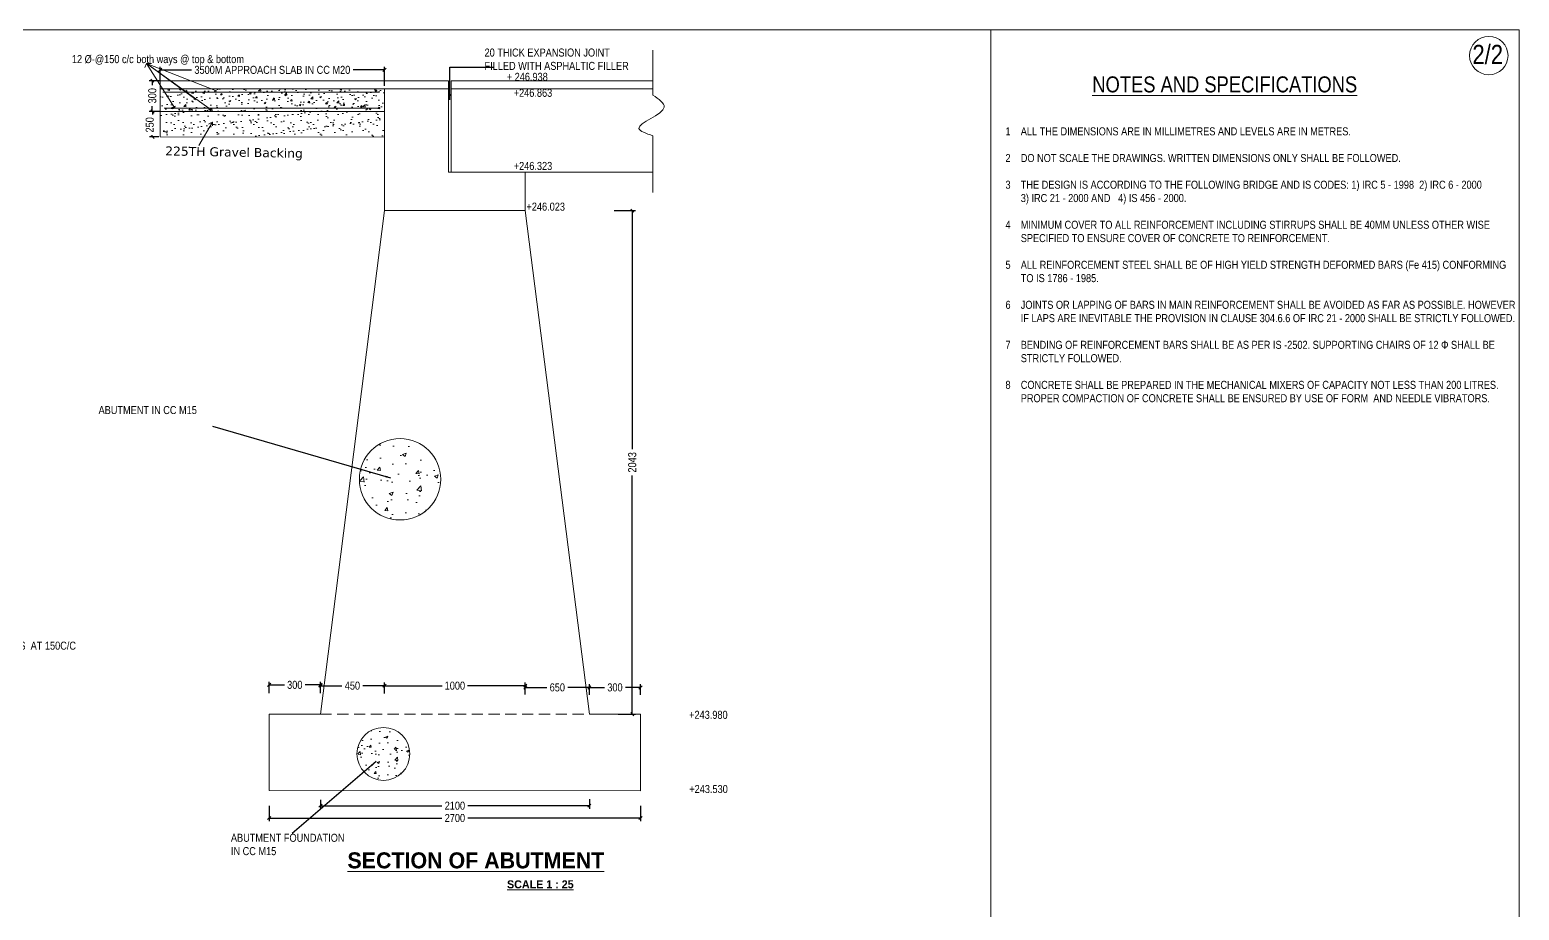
# Model space of a CAD drawing. Header units: millimetres. Extents: x 661061 to 1163463, y -603300 to -1950.
# Drawn here: x 1116943 to 1163463, y -29450 to -1950 of the extents above; entities that cross this region are included whole.
import ezdxf
from ezdxf.enums import TextEntityAlignment as Align

# ---------------------------------------------------------------- set-up
doc = ezdxf.new("R2010")
doc.units = ezdxf.units.MM
doc.linetypes.add('DASHED', pattern=[0.75, 0.5, -0.25])
doc.layers.add('abutment', color=7, linetype='Continuous')
doc.layers.add('canal', color=7, linetype='Continuous')
doc.styles.add('ARIAL NARROW', font='ARIALN.TTF')
doc.styles.add('arn', font='ARIALN.TTF')
doc.styles.add('CITYBLUEPR', font='cityb___.ttf')
doc.styles.add('VERDANA', font='verdana.ttf')
doc.dimstyles.new('STANDARD$0', dxfattribs={"dimscale": 88.888889, "dimtxt": 0.02, "dimasz": 0.02, "dimexe": 0.05, "dimexo": 0.1, "dimgap": 0.002, "dimtad": 2, "dimdec": 0, "dimzin": 1, "dimdsep": 46, "dimtxsty": 'Standard', "dimcen": 0.09, "dimadec": 0, "dimazin": 0, "dimtfac": 1, "dimtdec": 4, "dimtofl": 0, "dimtmove": 0, "dimatfit": 3, "dimfxl": 1, "dimtolj": 1, "dimtzin": 1, "dimarcsym": 0})
doc.dimstyles.new('STANDARD$7', dxfattribs={"dimtxt": 2, "dimasz": 2, "dimexe": 1.25, "dimexo": 0.625, "dimtad": 1, "dimdec": 0, "dimlfac": 0.5, "dimdsep": 46, "dimtxsty": 'Standard', "dimcen": 2.5, "dimadec": 0, "dimazin": 0, "dimtfac": 1, "dimtdec": 0, "dimtmove": 0, "dimatfit": 3, "dimfxl": 1, "dimtolj": 1, "dimtzin": 0, "dimarcsym": 0})

# ---------------------------------------------------------------- blocks, each defined once
blk = doc.blocks.new('_Oblique')
at = {"color": 0, "linetype": 'ByBlock', "lineweight": -2}
blk.add_line((-0.5, -0.5), (0.5, 0.5), dxfattribs=at)
blk = doc.blocks.new('*D198')
at = {"layer": 'canal', "color": 0, "linetype": 'Continuous', "lineweight": -2, "transparency": 16777216}
for p, q in [((1134420, -22719), (1134420, -22392)), ((1134420, -22492), (1134894, -22492)), ((1136020, -22492), (1135546, -22492)), ((1136020, -22719), (1136020, -22392))]:
    blk.add_line(p, q, dxfattribs=at)
at = {"layer": 'Defpoints', "color": 0, "linetype": 'Continuous', "lineweight": 9, "transparency": 16777216}
for p in [(1136020, -22492), (1134420, -22819), (1136020, -22819)]:
    blk.add_point(p, dxfattribs=at)
at = {"layer": 'canal', "color": 0, "linetype": 'Continuous', "lineweight": -2, "transparency": 16777216, "xscale": 100, "yscale": 100, "zscale": 100, "rotation": 180}
blk.add_blockref('_Oblique', (1134420, -22492), dxfattribs=at)
at = {"layer": 'canal', "color": 0, "linetype": 'Continuous', "lineweight": -2, "transparency": 16777216, "xscale": 100, "yscale": 100, "zscale": 100}
blk.add_blockref('_Oblique', (1136020, -22492), dxfattribs=at)
at = {"layer": 'canal', "color": 0, "linetype": 'Continuous', "lineweight": 9, "transparency": 16777216, "insert": (1135220, -22492), "char_height": 250, "attachment_point": 5, "style": 'ARIAL NARROW'}
blk.add_mtext('\\A1;300', dxfattribs=at)
blk = doc.blocks.new('*D199')
at = {"layer": 'canal', "color": 0, "linetype": 'Continuous', "lineweight": -2, "transparency": 16777216}
for p, q in [((1124420, -22670), (1124420, -22312)), ((1126020, -22670), (1126020, -22312)), ((1124420, -22412), (1124894, -22412)), ((1126020, -22412), (1125546, -22412))]:
    blk.add_line(p, q, dxfattribs=at)
at = {"layer": 'Defpoints', "color": 0, "linetype": 'Continuous', "lineweight": 9, "transparency": 16777216}
for p in [(1124420, -22412), (1124420, -22770), (1126020, -22770)]:
    blk.add_point(p, dxfattribs=at)
at = {"layer": 'canal', "color": 0, "linetype": 'Continuous', "lineweight": -2, "transparency": 16777216, "xscale": 100, "yscale": 100, "zscale": 100, "rotation": 180}
blk.add_blockref('_Oblique', (1124420, -22412), dxfattribs=at)
at = {"layer": 'canal', "color": 0, "linetype": 'Continuous', "lineweight": -2, "transparency": 16777216, "xscale": 100, "yscale": 100, "zscale": 100}
blk.add_blockref('_Oblique', (1126020, -22412), dxfattribs=at)
at = {"layer": 'canal', "color": 0, "linetype": 'Continuous', "lineweight": 9, "transparency": 16777216, "insert": (1125220, -22412), "char_height": 250, "attachment_point": 5, "style": 'ARIAL NARROW'}
blk.add_mtext('\\A1;300', dxfattribs=at)
blk = doc.blocks.new('*D215')
at = {"layer": 'canal', "color": 0, "linetype": 'Continuous', "lineweight": -2, "transparency": 16777216}
for p, q in [((1121018, -3569), (1121018, -3103)), ((1121018, -3203), (1121997, -3203)), ((1128020, -3203), (1127041, -3203)), ((1128020, -3698), (1128020, -3103))]:
    blk.add_line(p, q, dxfattribs=at)
at = {"layer": 'Defpoints', "color": 0, "linetype": 'Continuous', "lineweight": 9, "transparency": 16777216}
for p in [(1121018, -3203), (1121018, -3669), (1128020, -3798)]:
    blk.add_point(p, dxfattribs=at)
at = {"layer": 'canal', "color": 0, "linetype": 'Continuous', "lineweight": -2, "transparency": 16777216, "xscale": 100, "yscale": 100, "zscale": 100, "rotation": 180}
blk.add_blockref('_Oblique', (1121018, -3203), dxfattribs=at)
at = {"layer": 'canal', "color": 0, "linetype": 'Continuous', "lineweight": -2, "transparency": 16777216, "xscale": 100, "yscale": 100, "zscale": 100}
blk.add_blockref('_Oblique', (1128020, -3203), dxfattribs=at)
at = {"layer": 'canal', "color": 0, "linetype": 'Continuous', "lineweight": 9, "transparency": 16777216, "insert": (1124519, -3203), "char_height": 250, "attachment_point": 5, "style": 'ARIAL NARROW'}
blk.add_mtext('\\A1;3500M APPROACH SLAB IN CC M20', dxfattribs=at)
blk = doc.blocks.new('*D201')
at = {"layer": 'canal', "color": 0, "linetype": 'Continuous', "lineweight": -2, "transparency": 16777216}
for p, q in [((1128020, -22681), (1128020, -22337)), ((1128020, -22437), (1129824, -22437)), ((1132420, -22437), (1130616, -22437)), ((1132420, -22681), (1132420, -22337))]:
    blk.add_line(p, q, dxfattribs=at)
at = {"layer": 'Defpoints', "color": 0, "linetype": 'Continuous', "lineweight": 9, "transparency": 16777216}
for p in [(1128020, -22781), (1132420, -22437), (1132420, -22781)]:
    blk.add_point(p, dxfattribs=at)
at = {"layer": 'canal', "color": 0, "linetype": 'Continuous', "lineweight": -2, "transparency": 16777216, "xscale": 100, "yscale": 100, "zscale": 100, "rotation": 180}
blk.add_blockref('_Oblique', (1128020, -22437), dxfattribs=at)
at = {"layer": 'canal', "color": 0, "linetype": 'Continuous', "lineweight": -2, "transparency": 16777216, "xscale": 100, "yscale": 100, "zscale": 100}
blk.add_blockref('_Oblique', (1132420, -22437), dxfattribs=at)
at = {"layer": 'canal', "color": 0, "linetype": 'Continuous', "lineweight": 9, "transparency": 16777216, "insert": (1130220, -22437), "char_height": 250, "attachment_point": 5, "style": 'ARIAL NARROW'}
blk.add_mtext('\\A1;1000', dxfattribs=at)
blk = doc.blocks.new('*D202')
at = {"layer": 'canal', "color": 0, "linetype": 'Continuous', "lineweight": -2, "transparency": 16777216}
for p, q in [((1135198, -7598), (1135861, -7598)), ((1135761, -7598), (1135761, -15054)), ((1135761, -23326), (1135761, -15870)), ((1135320, -23326), (1135861, -23326))]:
    blk.add_line(p, q, dxfattribs=at)
at = {"layer": 'Defpoints', "color": 0, "linetype": 'Continuous', "lineweight": 9, "transparency": 16777216}
for p in [(1135098, -7598), (1135220, -23326), (1135761, -23326)]:
    blk.add_point(p, dxfattribs=at)
at = {"layer": 'canal', "color": 0, "linetype": 'Continuous', "lineweight": -2, "transparency": 16777216, "xscale": 100, "yscale": 100, "zscale": 100}
for p, rotation in [((1135761, -7598), 90), ((1135761, -23326), 270)]:
    blk.add_blockref('_Oblique', p, dxfattribs=dict(at, rotation=rotation))
at = {"layer": 'canal', "color": 0, "linetype": 'Continuous', "lineweight": 9, "transparency": 16777216, "insert": (1135761, -15462), "char_height": 250, "attachment_point": 5, "rotation": 90, "style": 'ARIAL NARROW'}
blk.add_mtext('\\A1;2043', dxfattribs=at)
blk = doc.blocks.new('*D205')
at = {"layer": 'canal', "color": 0, "linetype": 'Continuous', "lineweight": -2, "transparency": 16777216}
for p, q in [((1132420, -22709), (1132420, -22392)), ((1132420, -22492), (1133093, -22492)), ((1134420, -22492), (1133747, -22492)), ((1134420, -22709), (1134420, -22392))]:
    blk.add_line(p, q, dxfattribs=at)
at = {"layer": 'Defpoints', "color": 0, "linetype": 'Continuous', "lineweight": 9, "transparency": 16777216}
for p in [(1134420, -22492), (1132420, -22809), (1134420, -22809)]:
    blk.add_point(p, dxfattribs=at)
at = {"layer": 'canal', "color": 0, "linetype": 'Continuous', "lineweight": -2, "transparency": 16777216, "xscale": 100, "yscale": 100, "zscale": 100, "rotation": 180}
blk.add_blockref('_Oblique', (1132420, -22492), dxfattribs=at)
at = {"layer": 'canal', "color": 0, "linetype": 'Continuous', "lineweight": -2, "transparency": 16777216, "xscale": 100, "yscale": 100, "zscale": 100}
blk.add_blockref('_Oblique', (1134420, -22492), dxfattribs=at)
at = {"layer": 'canal', "color": 0, "linetype": 'Continuous', "lineweight": 9, "transparency": 16777216, "insert": (1133420, -22492), "char_height": 250, "attachment_point": 5, "style": 'ARIAL NARROW'}
blk.add_mtext('\\A1;650', dxfattribs=at)
blk = doc.blocks.new('*D206')
at = {"layer": 'canal', "color": 0, "linetype": 'Continuous', "lineweight": -2, "transparency": 16777216}
for p, q in [((1126020, -22570), (1126020, -22337)), ((1126020, -22437), (1126690, -22437)), ((1128020, -22437), (1127350, -22437)), ((1128020, -22681), (1128020, -22337))]:
    blk.add_line(p, q, dxfattribs=at)
at = {"layer": 'Defpoints', "color": 0, "linetype": 'Continuous', "lineweight": 9, "transparency": 16777216}
for p in [(1126020, -22670), (1128020, -22437), (1128020, -22781)]:
    blk.add_point(p, dxfattribs=at)
at = {"layer": 'canal', "color": 0, "linetype": 'Continuous', "lineweight": -2, "transparency": 16777216, "xscale": 100, "yscale": 100, "zscale": 100, "rotation": 180}
blk.add_blockref('_Oblique', (1126020, -22437), dxfattribs=at)
at = {"layer": 'canal', "color": 0, "linetype": 'Continuous', "lineweight": -2, "transparency": 16777216, "xscale": 100, "yscale": 100, "zscale": 100}
blk.add_blockref('_Oblique', (1128020, -22437), dxfattribs=at)
at = {"layer": 'canal', "color": 0, "linetype": 'Continuous', "lineweight": 9, "transparency": 16777216, "insert": (1127020, -22437), "char_height": 250, "attachment_point": 5, "style": 'ARIAL NARROW'}
blk.add_mtext('\\A1;450', dxfattribs=at)
blk = doc.blocks.new('*D207')
at = {"layer": 'canal', "color": 0, "linetype": 'Continuous', "lineweight": -2, "transparency": 16777216}
for p, q in [((1126020, -26000), (1126020, -26286)), ((1134420, -25981), (1134420, -26286)), ((1126020, -26186), (1129813, -26186)), ((1134420, -26186), (1130628, -26186))]:
    blk.add_line(p, q, dxfattribs=at)
at = {"layer": 'Defpoints', "color": 0, "linetype": 'Continuous', "lineweight": 9, "transparency": 16777216}
for p in [(1126020, -25900), (1134420, -25881), (1134420, -26186)]:
    blk.add_point(p, dxfattribs=at)
at = {"layer": 'canal', "color": 0, "linetype": 'Continuous', "lineweight": -2, "transparency": 16777216, "xscale": 100, "yscale": 100, "zscale": 100, "rotation": 180}
blk.add_blockref('_Oblique', (1126020, -26186), dxfattribs=at)
at = {"layer": 'canal', "color": 0, "linetype": 'Continuous', "lineweight": -2, "transparency": 16777216, "xscale": 100, "yscale": 100, "zscale": 100}
blk.add_blockref('_Oblique', (1134420, -26186), dxfattribs=at)
at = {"layer": 'canal', "color": 0, "linetype": 'Continuous', "lineweight": 9, "transparency": 16777216, "insert": (1130220, -26186), "char_height": 250, "attachment_point": 5, "style": 'ARIAL NARROW'}
blk.add_mtext('\\A1;2100', dxfattribs=at)
blk = doc.blocks.new('*D208')
at = {"layer": 'canal', "color": 0, "linetype": 'Continuous', "lineweight": -2, "transparency": 16777216}
for p, q in [((1124420, -26187), (1124420, -26671)), ((1136020, -26187), (1136020, -26671)), ((1124420, -26571), (1129813, -26571)), ((1136020, -26571), (1130628, -26571))]:
    blk.add_line(p, q, dxfattribs=at)
at = {"layer": 'Defpoints', "color": 0, "linetype": 'Continuous', "lineweight": 9, "transparency": 16777216}
for p in [(1124420, -26087), (1136020, -26087), (1136020, -26571)]:
    blk.add_point(p, dxfattribs=at)
at = {"layer": 'canal', "color": 0, "linetype": 'Continuous', "lineweight": -2, "transparency": 16777216, "xscale": 100, "yscale": 100, "zscale": 100, "rotation": 180}
blk.add_blockref('_Oblique', (1124420, -26571), dxfattribs=at)
at = {"layer": 'canal', "color": 0, "linetype": 'Continuous', "lineweight": -2, "transparency": 16777216, "xscale": 100, "yscale": 100, "zscale": 100}
blk.add_blockref('_Oblique', (1136020, -26571), dxfattribs=at)
at = {"layer": 'canal', "color": 0, "linetype": 'Continuous', "lineweight": 9, "transparency": 16777216, "insert": (1130220, -26571), "char_height": 250, "attachment_point": 5, "style": 'ARIAL NARROW'}
blk.add_mtext('\\A1;2700', dxfattribs=at)
blk = doc.blocks.new('*D230')
at = {"layer": 'canal', "color": 0, "linetype": 'Continuous', "lineweight": -2, "transparency": 16777216}
for p, q in [((1121018, -4500), (1120680, -4500)), ((1120780, -4500), (1120780, -4592)), ((1120970, -5298), (1120680, -5298)), ((1120780, -5298), (1120780, -5248))]:
    blk.add_line(p, q, dxfattribs=at)
at = {"layer": 'Defpoints', "color": 0, "linetype": 'Continuous', "lineweight": 9, "transparency": 16777216}
for p in [(1121118, -4500), (1120780, -5298), (1121070, -5298)]:
    blk.add_point(p, dxfattribs=at)
at = {"layer": 'canal', "color": 0, "linetype": 'Continuous', "lineweight": -2, "transparency": 16777216, "xscale": 100, "yscale": 100, "zscale": 100}
for p, rotation in [((1120780, -4500), 90), ((1120780, -5298), 270)]:
    blk.add_blockref('_Oblique', p, dxfattribs=dict(at, rotation=rotation))
at = {"layer": 'canal', "color": 0, "linetype": 'Continuous', "lineweight": 9, "transparency": 16777216, "insert": (1120690, -4920), "char_height": 250, "attachment_point": 5, "rotation": 90, "style": 'ARIAL NARROW'}
blk.add_mtext('\\A1;250', dxfattribs=at)
blk = doc.blocks.new('*D231')
at = {"layer": 'canal', "color": 0, "linetype": 'Continuous', "lineweight": -2, "transparency": 16777216}
for p, q in [((1121008, -3540), (1120670, -3540)), ((1120770, -3540), (1120770, -3684)), ((1120950, -4498), (1120670, -4498)), ((1120770, -4498), (1120770, -4336))]:
    blk.add_line(p, q, dxfattribs=at)
at = {"layer": 'Defpoints', "color": 0, "linetype": 'Continuous', "lineweight": 9, "transparency": 16777216}
for p in [(1121108, -3540), (1120770, -4498), (1121050, -4498)]:
    blk.add_point(p, dxfattribs=at)
at = {"layer": 'canal', "color": 0, "linetype": 'Continuous', "lineweight": -2, "transparency": 16777216, "xscale": 100, "yscale": 100, "zscale": 100}
for p, rotation in [((1120770, -3540), 90), ((1120770, -4498), 270)]:
    blk.add_blockref('_Oblique', p, dxfattribs=dict(at, rotation=rotation))
at = {"layer": 'canal', "color": 0, "linetype": 'Continuous', "lineweight": 9, "transparency": 16777216, "insert": (1120770, -4010), "char_height": 250, "attachment_point": 5, "rotation": 90, "style": 'ARIAL NARROW'}
blk.add_mtext('\\A1;300', dxfattribs=at)

msp = doc.modelspace()

# ---------------------------------------------------------------- hatches: boundary and pattern name
at = {"layer": 'abutment', "linetype": 'ByBlock', "lineweight": 9}
h = msp.add_hatch(dxfattribs=at)
h.set_pattern_fill('AR-CONC', color=0, scale=3, style=0)
h.set_pattern_definition([(50, (979322.6, -963053.9), (546.554, -47.81726), [57.15, -628.65]), (355, (979322.6, -963053.9), (-105.72848, 573.16993), [45.72, -502.92]), (100.451, (979368.13, -963057.9), (440.8275, 525.35006), [48.57, -534.27]), (46.1842, (979322.6, -962901.5), (813.2371, -126.127), [85.725, -942.975]), (96.6356, (979390.35, -962912), (712.2127, 742.2767), [72.855, -801.405]), (351.184, (979322.6, -962901.5), (712.2138, 742.27535), [68.58, -754.38]), (21, (979398.8, -962939.6), (454.84464, -306.79656), [57.15, -628.65]), (326, (979398.8, -962939.6), (185.4061, 552.5639), [45.72, -502.92]), (71.4514, (979436.7, -962965.2), (640.24947, 245.76857), [48.57, -534.27]), (37.5, (979322.58, -963053.92), (9.26581, 253.665117), [0, -496.824, 0, -510.54, 0, -504.825]), (7.5, (979322.58, -963053.92), (200.45899, 300.541724), [0, -291.084, 0, -485.394, 0, -192.405]), (327.5, (979152.66, -963053.92), (406.771786, -17.18623), [0, -190.5, 0, -594.36, 0, -788.67]), (317.5, (979076.46, -963053.9), (444.38754, 76.27947), [0, -247.65, 0, -394.716, 0, -560.07])])
h.paths.add_polyline_path([(1128018.4, -3798), (1121018.4, -3798), (1121018.4, -4498), (1128018.4, -4498)])
h = msp.add_hatch(dxfattribs=at)
h.set_pattern_fill('AR-SAND', color=0, scale=200, style=0)
h.set_pattern_definition([(37.5, (-1757538.37, 630833.62), (-12.59867, 385.364754), [0, -304, 0, -340, 0, -325]), (7.5, (-1757538.37, 630833.6), (353.95534, 564.42921), [0, -164, 0, -274, 0, -105]), (327.5, (-1757784.37, 630833.62), (622.828372, 1.13181), [0, -100, 0, -360, 0, -470]), (317.5, (-1757784.4, 630833.6), (601.22532, 175.53511), [0, -50, 0, -236, 0, -270])])
h.paths.add_polyline_path([(1121018.4, -4498), (1121018.4, -5298), (1128018.1, -5300.7), (1128018.4, -4498)])
h = msp.add_hatch(dxfattribs=at)
h.set_pattern_fill('AR-CONC', color=0, scale=168, style=0)
h.set_pattern_definition([(50, (-2027268.6, -444616.8), (1204.9971, -105.4236), [126, -1386]), (355, (-2027268.6, -444616.8), (-233.10224, 1263.6828), [100.8, -1108.8]), (100.4514, (-2027168.2, -444625.6), (971.89576, 1158.25843), [107.0835, -1177.91875]), (46.1842, (-2027268.6, -444280.8), (1792.96496, -278.07194), [189, -2079]), (96.6356, (-2027119.2, -444304), (1570.2333, 1636.518), [160.6253, -1766.8778]), (351.1842, (-2027268.6, -444280.8), (1570.2321, 1636.5192), [151.2, -1663.2]), (21, (-2027100.6, -444364.8), (1002.80385, -676.39974), [126, -1386]), (326, (-2027100.6, -444364.8), (408.76976, 1218.25208), [100.8, -1108.8]), (71.4514, (-2027017, -444421.2), (1411.574, 541.85123), [107.0835, -1177.91875]), (37.5, (-2027268.57, -444616.84), (20.428557, 559.261674), [0, -1095.36, 0, -1125.6, 0, -1113]), (7.5, (-2027268.57, -444616.84), (441.95682, 662.61168), [0, -641.76, 0, -1070.16, 0, -424.2]), (327.5, (-2027643.2, -444616.84), (896.82169, -37.892185), [0, -420, 0, -1310.4, 0, -1738.8]), (317.5, (-2027811.2, -444616.84), (979.75276, 168.17637), [0, -546, 0, -870.24, 0, -1234.8])])
h.paths.add_polyline_path([(1127256.9, -15992, 1), (1129796.9, -15992, 1)])
h = msp.add_hatch(dxfattribs=at)
h.set_pattern_fill('AR-CONC', color=0, scale=109.2, style=0)
h.set_pattern_definition([(50, (-923247.7, -303148.2), (783.24812, -68.52533), [81.9, -900.9]), (355, (-923247.7, -303148.2), (-151.51646, 821.3938), [65.52, -720.72]), (100.4514, (-923182.4, -303153.9), (631.73224, 752.86798), [69.6043, -765.6472]), (46.1842, (-923247.7, -302929.8), (1165.42723, -180.74676), [122.85, -1351.35]), (96.6356, (-923150.6, -302944.8), (1020.6517, 1063.7367), [104.40643, -1148.4706]), (351.1842, (-923247.7, -302929.8), (1020.65084, 1063.7375), [98.28, -1081.08]), (21, (-923138.5, -302984.4), (651.8225, -439.65983), [81.9, -900.9]), (326, (-923138.5, -302984.4), (265.70034, 791.86385), [65.52, -720.72]), (71.4514, (-923084.15, -303021), (917.5231, 352.2033), [69.6043, -765.6472]), (37.5, (-923247.67, -303148.2), (13.278562, 363.52009), [0, -711.984, 0, -731.64, 0, -723.45]), (7.5, (-923247.67, -303148.2), (287.271935, 430.69759), [0, -417.144, 0, -695.604, 0, -275.73]), (327.5, (-923491.2, -303148.2), (582.9341, -24.62992), [0, -273, 0, -851.76, 0, -1130.22]), (317.5, (-923600.4, -303148.2), (636.8393, 109.31464), [0, -354.9, 0, -565.656, 0, -802.62])])
h.paths.add_polyline_path([(1127193.9, -24542.1, 1), (1128844.9, -24542.1, 1)])

# ---------------------------------------------------------------- linework, layer by layer
at = {"layer": 'abutment', "color": 0, "linetype": 'ByBlock', "lineweight": 9}
for p, q in [((1163462.7, -1950), (1083070, -1950)), ((1146962.7, -1950), (1146962.7, -56950)), ((1163462.7, -56950), (1163462.7, -1950)), ((1163462.7, -56950), (1163462.7, -1950)), ((1136403.6, -3992.2), (1136403.6, -2590.5)), ((1121018.4, -3539.6), (1130020.1, -3539.6)), ((1121018.4, -3798), (1121018.4, -3539.6)), ((1130020.1, -3539.6), (1130020.1, -6398)), ((1130100.1, -3539.6), (1130100.1, -6398)), ((1130100.1, -3540.4), (1136403.6, -3540.4)), ((1128161.6, -3798), (1121018.4, -3798)), ((1128020.1, -3798), (1121018.4, -3798)), ((1127852.6, -3898), (1121103, -3898)), ((1122695.2, -3798), (1129017.6, -3798)), ((1128081.6, -3798), (1123898, -3798)), ((1128020.1, -3798), (1130020.1, -3798)), ((1128020.1, -7598), (1128020.1, -3798)), ((1128020.1, -4091.3), (1128020.1, -7339.6)), ((1130020.1, -4091.3), (1130020.1, -6398)), ((1130100.1, -3798), (1136394.4, -3798)), ((1128018.4, -4498), (1121018.4, -4498)), ((1121018.4, -4498), (1126098.4, -4498)), ((1126098.4, -4498), (1121018.4, -4498)), ((1127881.7, -4398), (1121138.5, -4398)), ((1136403.6, -7034.3), (1136403.6, -5263.1)), ((1131315.5, -6398), (1130020.1, -6398)), ((1130020.1, -6398), (1136394.4, -6398)), ((1132420.1, -7598), (1132420.1, -6398)), ((1126020.1, -23326), (1128020.1, -7598)), ((1128020.1, -7598), (1132420.1, -7598)), ((1132420.1, -7598), (1134420.1, -23326)), ((1124420.1, -23326), (1126020.1, -23326)), ((1124420.1, -23326), (1124420.1, -25714.2)), ((1134420.1, -23326), (1136020.1, -23326)), ((1136020.1, -23326), (1136020.1, -25726)), ((1124420.1, -25714.2), (1136020.1, -25725.3))]:
    msp.add_line(p, q, dxfattribs=at)
at = {"layer": 'abutment', "color": 0, "lineweight": 9, "ltscale": 700}
for p, q in [((1120590, -3000), (1120540, -3130)), ((1121470, -4398), (1120590, -3000)), ((1122090, -4100), (1120590, -3000)), ((1122540, -4398), (1120590, -3000)), ((1122740, -3850), (1120590, -3000)), ((1120590, -3000), (1120740, -3000)), ((1122650, -4840), (1122220, -5560)), ((1122650, -4840), (1122520, -4900)), ((1122650, -4840), (1122650, -4950))]:
    msp.add_line(p, q, dxfattribs=at)
at = {"layer": 'abutment', "color": 0, "linetype": 'DASHED', "lineweight": 9, "ltscale": 700}
msp.add_line((1126020.1, -23326), (1134420.1, -23326), dxfattribs=at)
at = {"layer": 'abutment', "color": 0, "linetype": 'ByBlock', "lineweight": 9}
for points in [[(1121018.4, -3798), (1121018.4, -4498), (1128018.4, -4498), (1128018.4, -3798)], [(1121018.4, -3798), (1128018.4, -3798), (1128018.4, -4498), (1121018.4, -4498)], [(1121018.4, -4498), (1128018.4, -4498), (1128018.1, -5300.7), (1121018.4, -5298)]]:
    msp.add_lwpolyline(points, close=True, dxfattribs=at)
for centre, radius in [((1162513.3, -2755.9), 600), ((1128506.3, -15991.3), 1270), ((1127988.5, -24567.8), 825.5)]:
    msp.add_circle(centre, radius, dxfattribs=at)
msp.add_spline([(1136403.6, -3992.2), (1136758, -4362.5), (1135970.5, -5031.7), (1136403.6, -5263.1)], degree=3, dxfattribs=at)

# ---------------------------------------------------------------- texts
for s, height, style, p in [('12 %%C-@150 c/c both ways @ top & bottom', 250, 'arn', (1118258.3, -2990.5)), ('2/2', 600, 'ARIAL NARROW', (1162001.7, -3019.4)), ('+ 246.938  ', 250, 'ARIAL NARROW', (1131840, -3544.5)), ('%%UNOTES AND SPECIFICATIONS', 500, 'ARIAL NARROW', (1150129.1, -3905.3)), ('+246.863', 250, 'ARIAL NARROW', (1132057.9, -4043.3)), ('+246.323', 250, 'ARIAL NARROW', (1132057.9, -6327.8)), ('+246.023', 250, 'ARIAL NARROW', (1132455.9, -7599.6)), ('12%%C 2 LEG STRPS  AT 150C/C', 250, 'arn', (1114343.9, -21311.6)), ('+243.980', 250, 'ARIAL NARROW', (1137536.7, -23471.6)), ('+243.530', 250, 'ARIAL NARROW', (1137540.9, -25789.9))]:
    msp.add_text(s, height=height, dxfattribs=dict(at, style=style)).set_placement(p)
at = {"layer": 'abutment', "color": 0, "linetype": 'DASHED', "lineweight": 9, "ltscale": 700, "style": 'VERDANA'}
msp.add_text('225TH Gravel Backing', height=280.713, rotation=358.96219, dxfattribs=at).set_placement((1121170.4, -5872.6))
at = {"layer": 'abutment', "color": 0, "linetype": 'ByBlock', "lineweight": 9, "style": 'CITYBLUEPR'}
for s, height, p in [('%%uSECTION OF ABUTMENT', 500, (1130875.9, -28142.7)), ('%%USCALE 1 : 25', 250, (1132889.7, -28766))]:
    msp.add_text(s, height=height, dxfattribs=at).set_placement(p, align=Align.CENTER)
at = {"layer": 'abutment', "color": 0, "linetype": 'ByBlock', "lineweight": 9, "char_height": 250, "attachment_point": 4, "style": 'ARIAL NARROW'}
for s, insert in [('20 THICK EXPANSION JOINT \\PFILLED WITH ASPHALTIC FILLER', (1131146.8, -2871.1)), ('ABUTMENT IN CC M15', (1119091.5, -13829.4)), ('ABUTMENT FOUNDATION \\PIN CC M15', (1123225.2, -27397.4))]:
    msp.add_mtext(s, dxfattribs=dict(at, insert=insert))
at = {"layer": 'abutment', "color": 0, "linetype": 'ByBlock', "lineweight": 9, "insert": (1147417.2, -4997.1), "char_height": 250, "width": 16000, "attachment_point": 1, "style": 'arn'}
msp.add_mtext('1    ALL THE DIMENSIONS ARE IN MILLIMETRES AND LEVELS ARE IN METRES.\\P\\P2    DO NOT SCALE THE DRAWINGS. WRITTEN DIMENSIONS ONLY SHALL BE FOLLOWED.\\P\\P3    THE DESIGN IS ACCORDING TO THE FOLLOWING BRIDGE AND IS CODES: 1) IRC 5 - 1998  2) IRC 6 - 2000 \\P      3) IRC 21 - 2000 AND   4) IS 456 - 2000. \\P\\P4    MINIMUM COVER TO ALL REINFORCEMENT INCLUDING STIRRUPS SHALL BE 40MM UNLESS OTHER WISE \\P      SPECIFIED TO ENSURE COVER OF CONCRETE TO REINFORCEMENT.\\P\\P5    ALL REINFORCEMENT STEEL SHALL BE OF HIGH YIELD STRENGTH DEFORMED BARS (Fe 415) CONFORMING\\P      TO IS 1786 - 1985.\\P\\P6    JOINTS OR LAPPING OF BARS IN MAIN REINFORCEMENT SHALL BE AVOIDED AS FAR AS POSSIBLE. HOWEVER\\P      IF LAPS ARE INEVITABLE THE PROVISION IN CLAUSE 304.6.6 OF IRC 21 - 2000 SHALL BE STRICTLY FOLLOWED.\\P\\P7    BENDING OF REINFORCEMENT BARS SHALL BE AS PER IS -2502. SUPPORTING CHAIRS OF 12 {\\fArial Narrow|b0|i0|c161|p32;Φ\\fArial Narrow|b0|i0|c0|p32; SHALL BE \\P      STRICTLY FOLLOWED.\\P\\P}8    CONCRETE SHALL BE PREPARED IN THE MECHANICAL MIXERS OF CAPACITY NOT LESS THAN 200 LITRES. \\P      PROPER COMPACTION OF CONCRETE SHALL BE ENSURED BY USE OF FORM  AND NEEDLE VIBRATORS.', dxfattribs=at)

# ---------------------------------------------------------------- dimensions: what is measured, and where the dimension line sits
at = {"layer": 'canal', "color": 0, "linetype": 'Continuous', "lineweight": 9}
for base, p1, p2, text, picture, middle in [((1121018.4, -3202.8), (1128020.1, -3798), (1121018.4, -3668.8), '3500M APPROACH SLAB IN CC M20', '*D215', (1124519.3, -3202.8)), ((1124420.1, -22412.1), (1126020.1, -22770.3), (1124420.1, -22770.3), '300', '*D199', (1125220.1, -22412.1)), ((1128020.1, -22436.7), (1126020.1, -22670.3), (1128020.1, -22781.4), '450', '*D206', (1127020.1, -22436.7)), ((1132420.1, -22436.7), (1128020.1, -22781.4), (1132420.1, -22781.4), '1000', '*D201', (1130220.1, -22436.7)), ((1134420.1, -22492.3), (1132420.1, -22809.2), (1134420.1, -22809.2), '650', '*D205', (1133420.1, -22492.3)), ((1136020.1, -22492.3), (1134420.1, -22819.2), (1136020.1, -22819.2), '300', '*D198', (1135220.1, -22492.3)), ((1134420.1, -26186.5), (1126020.1, -25900), (1134420.1, -25881.3), '2100', '*D207', (1130220.1, -26186.5)), ((1136020.1, -26571.2), (1124420.1, -26087.1), (1136020.1, -26087.1), '2700', '*D208', (1130220.1, -26571.2))]:
    dim = msp.add_linear_dim(base=base, p1=p1, p2=p2, text=text, dimstyle='STANDARD$0', override={"dimscale": 1, "dimtxt": 250, "dimasz": 100, "dimexe": 100, "dimexo": 100, "dimgap": 100, "dimtad": 0, "dimtoh": 1, "dimzin": 0, "dimtxsty": 'ARIAL NARROW', "dimblk1": 'Oblique', "dimblk2": 'Oblique', "dimsah": 1, "dimtzin": 0}, dxfattribs=at)
    dim.commit()
    dim.dimension.update_dxf_attribs({"geometry": picture, "text_midpoint": middle})
for base, p1, p2, text, picture, middle in [((1120770, -4498), (1121108.1, -3540), (1121050, -4498), '300', '*D231', (1120770, -4010)), ((1120780, -5298.1), (1121118.1, -4500), (1121070, -5298.1), '250', '*D230', (1120690, -4920))]:
    dim = msp.add_linear_dim(base=base, p1=p1, p2=p2, angle=90, text=text, dimstyle='STANDARD$0', override={"dimscale": 1, "dimtxt": 250, "dimasz": 100, "dimexe": 100, "dimexo": 100, "dimgap": 100, "dimtad": 0, "dimtoh": 1, "dimzin": 0, "dimtxsty": 'ARIAL NARROW', "dimblk1": 'Oblique', "dimblk2": 'Oblique', "dimsah": 1, "dimtmove": 2, "dimtzin": 0}, dxfattribs=at)
    dim.commit()
    dim.dimension.update_dxf_attribs({"geometry": picture, "text_midpoint": middle, "dimtype": 160})
dim = msp.add_linear_dim(base=(1135761.1, -23326), p1=(1135098.4, -7598), p2=(1135220.1, -23326), angle=90, text='2043', dimstyle='STANDARD$0', override={"dimscale": 1, "dimtxt": 250, "dimasz": 100, "dimexe": 100, "dimexo": 100, "dimgap": 100, "dimtad": 0, "dimtoh": 1, "dimzin": 0, "dimtxsty": 'ARIAL NARROW', "dimblk1": 'Oblique', "dimblk2": 'Oblique', "dimsah": 1, "dimtzin": 0}, dxfattribs=at)
dim.commit()
dim.dimension.update_dxf_attribs({"geometry": '*D202', "text_midpoint": (1135761.1, -15462)})

# ---------------------------------------------------------------- leaders
at = {"layer": 'abutment', "color": 0, "linetype": 'ByBlock', "lineweight": 9}
for points in [[(1130065.1, -4133.6), (1130065.1, -3115.2), (1131422.9, -3115.2)], [(1128217.8, -15951.3), (1122663, -14341.6)], [(1127759.8, -24808.5), (1125138.7, -27050.7)]]:
    msp.add_leader(points, dimstyle='STANDARD$7', override={"dimtxt": 200, "dimasz": 175, "dimexe": 0.18, "dimexo": 0.0625, "dimgap": 0.09, "dimtad": 0, "dimtoh": 1, "dimlfac": 1, "dimzin": 0, "dimcen": 0.09, "dimtdec": 4, "dimtofl": 0}, dxfattribs=at)

doc.saveas('drawing.dxf')
